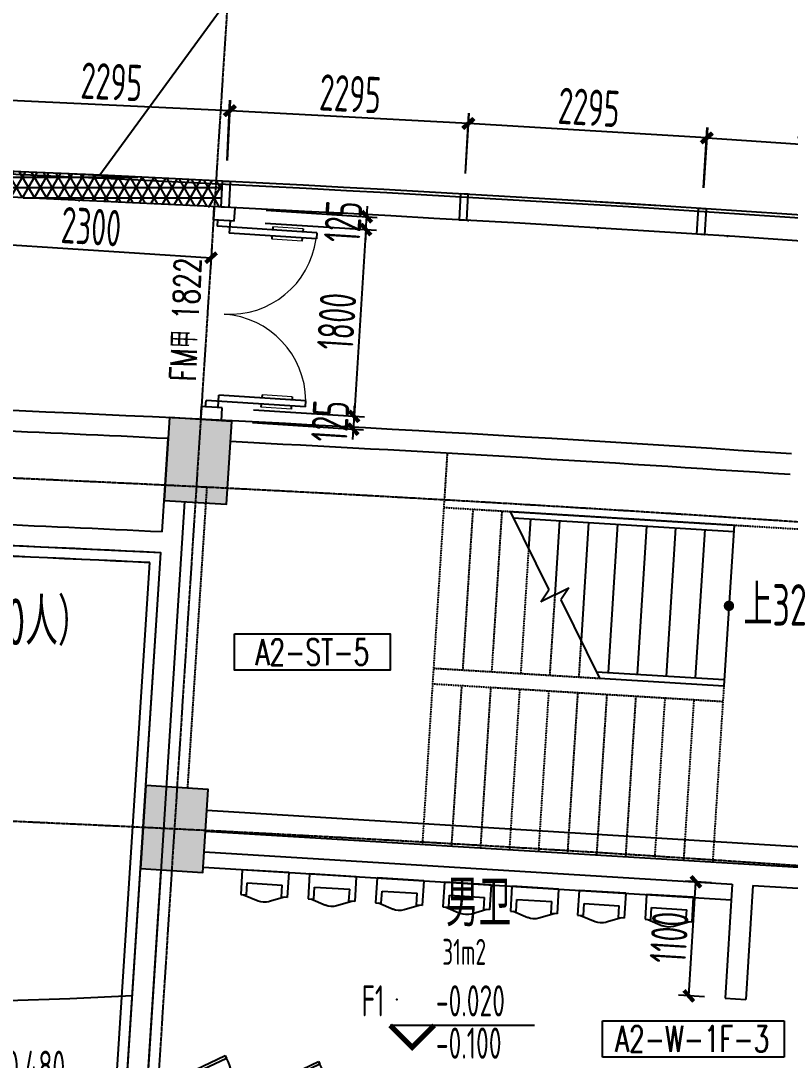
# Model space of a CAD drawing. Header units: millimetres. Extents: x 11639278 to 23698211, y -13072636 to -5537337.
# Drawn here: x 11792680 to 11800087, y -6383384 to -6373381 of the extents above; entities that cross this region are included whole.
import ezdxf
from ezdxf.enums import TextEntityAlignment as Align

# ---------------------------------------------------------------- set-up
doc = ezdxf.new("R2010")
doc.units = ezdxf.units.MM
doc.header["$LTSCALE"] = 10
for name, pattern in [('A2-RG-AXIS$0$CENTER', [2, 1.25, -0.25, 0.25, -0.25]), ('A2-RG-AXIS$0$DOTE', [2.42, 2, -0.2, 0.02, -0.2]), ('A2-RI-F1$0$DOT2', [0.125, 0, -0.125]), ('A2-RV-F1$0$DASHED2', [0.375, 0.25, -0.125])]:
    doc.linetypes.add(name, pattern=pattern)
for name, color, linetype in [('A2-RB-F1$0$A-DIMS-100', 1, 'Continuous'), ('A2-RD-F1（少）$0$A-1-1-X-toilel$0$A-FIXT', 55, 'Continuous'), ('A2-RD-F1（少）$0$A-STRS', 50, 'Continuous'), ('A2-RD-F1（少）$0$an-door', 2, 'Continuous'), ('A2-RG-AXIS$0$A-GRID', 1, 'A2-RG-AXIS$0$CENTER'), ('A2-RI-F1$0$$0$A-SYMB-AREA', 4, 'Continuous'), ('A2-RI-F1$0$$0$A-SYMB-NAME', 4, 'Continuous'), ('A2-RI-F1$0$$1$A-SYMB-NUMB-T', 4, 'Continuous'), ('A2-RI-F1$0$$2$A-SYMB', 4, 'Continuous'), ('A2-RI-F1$0$$3$A-SYMB', 4, 'Continuous'), ('A2-RI-F1$0$A-DOOR', 32, 'Continuous'), ('A2-RI-F1$0$A-FLOR-OTLN', 4, 'A2-RI-F1$0$DOT2'), ('A2-RI-F1$0$A-GLAZ', 140, 'Continuous'), ('A2-RI-F1$0$A-SYMB', 4, 'Continuous'), ('A2-RI-F1$0$A-SYMB-AREA', 4, 'Continuous'), ('A2-RI-F1$0$A-SYMB-DOOR', 4, 'Continuous'), ('A2-RI-F1$0$A-SYMB-NAME', 4, 'Continuous'), ('A2-RI-F1$0$A-WALL', 7, 'Continuous'), ('A2-RI-F1$0$an-door', 2, 'Continuous'), ('A2-RI-F1$0$an-wndw-mull-v', 3, 'Continuous'), ('A2-RI-F1$0$WINDOW_TEXT', 7, 'Continuous'), ('A2-RS-F1$0$A-HATH-GRAY', 8, 'Continuous'), ('A2-RS-F1$0$A-WALL-CONC', 6, 'Continuous'), ('A2-RV-F1$0$A-HATH', 9, 'Continuous'), ('A2-RV-F1$0$A-SYMB-AREA', 4, 'Continuous'), ('A2-RV-F1$0$A-SYMB-NAME', 4, 'Continuous'), ('A2-RV-F1$0$AUDIT_D_120618114340-341', 1, 'Continuous'), ('A2-RV-F1$0$AUDIT_D_120618114340-408', 50, 'Continuous'), ('A2-RV-F1$0$WRV-1-01-N1$0$AUDIT_D_120618114340-341', 1, 'Continuous')]:
    doc.layers.add(name, color=color, linetype=linetype)
doc.layers.add('A2-RD-F1（少）$0$A-X-AREA', color=6, linetype='Continuous', plot=False)
doc.layers.add('A2-RI-F1$0$A-X-AREA', color=6, linetype='Continuous', plot=False)
doc.styles.add('A2-RB-F1$0$XD2008', font='hzs.shx', dxfattribs={"width": 0.7, "bigfont": 'hztxt.shx'})
doc.styles.add('A2-RI-F1$0$$0$ECADI', font='hzs.shx', dxfattribs={"width": 0.7, "bigfont": 'hztxt.shx'})
doc.styles.add('A2-RI-F1$0$$0$XD2008', font='hzs.shx', dxfattribs={"width": 0.7, "bigfont": 'hztxt.shx'})
doc.styles.add('A2-RI-F1$0$$1$ECADI-TXT', font='simplex.shx', dxfattribs={"bigfont": 'hztxt.shx'})
doc.styles.add('A2-RI-F1$0$ECADI', font='hzs.shx', dxfattribs={"width": 0.7, "bigfont": 'hztxt.shx'})
doc.styles.add('A2-RI-F1$0$ECADI-TXT', font='simplex.shx', dxfattribs={"bigfont": 'hztxt.shx'})
doc.styles.add('A2-RI-F1$0$SIMPLEX', font='simplex.shx', dxfattribs={"width": 0.7})
doc.styles.add('A2-RI-F1$0$XD2008', font='hzs.shx', dxfattribs={"width": 0.7, "bigfont": 'hztxt.shx'})
doc.styles.add('A2-RV-F1$0$ECADI', font='hzs.shx', dxfattribs={"width": 0.7, "bigfont": 'hztxt.shx'})
doc.dimstyles.new('A2-RB-F1$0$XD100$0', dxfattribs={"dimscale": 100, "dimtxt": 3.5, "dimasz": 1, "dimexe": 1, "dimexo": 2, "dimgap": 0.5, "dimtad": 1, "dimdec": 0, "dimdsep": 46, "dimtxsty": 'A2-RB-F1$0$XD2008', "dimblk1": 'A2-RB-F1$0$_ArchTick', "dimblk2": 'A2-RB-F1$0$_ArchTick', "dimsah": 1, "dimcen": 2.5, "dimclrt": 4, "dimaunit": 1, "dimadec": 0, "dimazin": 0, "dimtfac": 1, "dimtdec": 0, "dimtix": 1, "dimtmove": 1, "dimatfit": 3, "dimfxl": 0, "dimtolj": 1, "dimtzin": 0, "dimarcsym": 0})

# ---------------------------------------------------------------- blocks, each defined once
blk = doc.blocks.new('A2-RG-AXIS')
at = {"layer": 'A2-RG-AXIS$0$A-GRID', "linetype": 'A2-RG-AXIS$0$DOTE'}
blk.add_line((11795338.9, -6362795.8), (11793349.7, -6393734.2), dxfattribs=at)
for radius in [323300, 316700, 313400]:
    blk.add_arc((11778730.7, -6694178.7), radius, 75.589285, 95.407644, dxfattribs=at)
blk = doc.blocks.new('A2-RV-F1$0$5erhfh')
at = {"layer": 'A2-RV-F1$0$A-SYMB-AREA', "style": 'A2-RV-F1$0$ECADI', "width": 0.7}
blk.add_attdef('340M2', text='', height=2.5, dxfattribs=at).set_placement((0, 1.25), align=Align.MIDDLE_LEFT)
at = {"layer": 'A2-RV-F1$0$A-SYMB-NAME', "style": 'A2-RV-F1$0$ECADI', "width": 0.7}
blk.add_attdef('CHINESENAME', (-12.29, 3.09), '', height=4.5, dxfattribs=at)
blk = doc.blocks.new('A2-RV-F1')
at = {"layer": 'A2-RV-F1$0$A-HATH', "linetype": 'A2-RV-F1$0$DASHED2'}
for p, q in [((11796785, -6377543), (11796545, -6381306)), ((11794470, -6377872), (11794284, -6380766)), ((11796752, -6378064), (11801651, -6378362)), ((11797032, -6378081), (11796933, -6379628)), ((11797311, -6378098), (11797212, -6379645)), ((11797568, -6378463), (11797492, -6379662)), ((11797821, -6378905), (11797771, -6379679)), ((11798073, -6379347), (11798051, -6379696)), ((11796653, -6379611), (11798252, -6379708)), ((11796644, -6379761), (11799439, -6379931)), ((11796923, -6379778), (11796825, -6381323)), ((11797203, -6379795), (11797104, -6381340)), ((11797482, -6379812), (11797383, -6381359)), ((11797762, -6379829), (11797663, -6381376)), ((11798041, -6379846), (11797942, -6381393)), ((11798321, -6379863), (11798222, -6381410)), ((11799448, -6379781), (11799340, -6381478)), ((11798600, -6379880), (11798501, -6381427)), ((11798880, -6379897), (11798781, -6381444)), ((11799159, -6379914), (11799060, -6381461))]:
    blk.add_line(p, q, dxfattribs=at)
at = {"layer": 'A2-RV-F1$0$AUDIT_D_120618114340-341', "extrusion": (0, 0, -1), "const_width": 50}
blk.add_lwpolyline([(-11799472, -6379009, 1), (-11799522, -6379013, 1)], format="xyb", close=True, dxfattribs=at)
at = {"layer": 'A2-RV-F1$0$AUDIT_D_120618114340-408'}
for p, q in [((11797390, -6378103), (11799547, -6378234)), ((11797421, -6378165), (11799543, -6378294)), ((11797587, -6378175), (11797568, -6378463)), ((11797866, -6378192), (11797821, -6378905)), ((11798146, -6378209), (11798073, -6379347)), ((11798425, -6378226), (11798334, -6379653)), ((11798705, -6378243), (11798614, -6379670)), ((11798984, -6378260), (11798893, -6379687)), ((11799264, -6378277), (11799173, -6379704)), ((11799547, -6378234), (11799448, -6379781)), ((11798221, -6379646), (11799452, -6379721)), ((11798252, -6379708), (11799448, -6379781))]:
    blk.add_line(p, q, dxfattribs=at)
at = {"layer": 'A2-RV-F1$0$WRV-1-01-N1$0$AUDIT_D_120618114340-341', "extrusion": (0, 0, -1)}
for p, q in [((11797390, -6378103), (11797763, -6378856)), ((11797686, -6378971), (11797763, -6378856)), ((11797821, -6378905), (11797955, -6378838)), ((11797955, -6378838), (11797878, -6378954)), ((11797821, -6378905), (11797686, -6378971)), ((11797878, -6378954), (11798252, -6379708))]:
    blk.add_line(p, q, dxfattribs=at)
at = {"layer": 'A2-RV-F1$0$WRV-1-01-N1$0$AUDIT_D_120618114340-341'}
blk.add_lwpolyline([(11799497, -6379011, 0, 0, 0), (11798113, -6378923, 40, 0, 0), (11797963, -6378913, 0, 0, 0)], format="xyseb", dxfattribs=at)
ref = blk.add_blockref('A2-RV-F1$0$5erhfh', (11800865, -6379511), dxfattribs=dict(xscale=100, yscale=100, zscale=100))
ref.add_attrib('CHINESENAME', '上32', (11799636, -6379202), dxfattribs={"layer": 'A2-RV-F1$0$A-SYMB-NAME', "height": 400, "style": 'A2-RV-F1$0$ECADI', "width": 0.7})
blk = doc.blocks.new('A2-RB-F1$0$_ArchTick')
at = {"color": 0, "linetype": 'ByBlock', "const_width": 0.4}
blk.add_lwpolyline([(-0.5, -0.5), (0.5, 0.5)], dxfattribs=at)
blk = doc.blocks.new('*D1418')
at = {"layer": 'A2-RB-F1$0$A-DIMS-100', "color": 0, "lineweight": -2, "transparency": 16777216}
for p, q in [((11792181, -6375405), (11792168, -6375611)), ((11792175, -6375511), (11794512, -6375661)), ((11794519, -6375555), (11794505, -6375761))]:
    blk.add_line(p, q, dxfattribs=at)
at = {"layer": 'Defpoints', "color": 0, "transparency": 16777216}
for p in [(11792194, -6375205), (11794531, -6375355), (11794512, -6375661)]:
    blk.add_point(p, dxfattribs=at)
at = {"layer": 'A2-RB-F1$0$A-DIMS-100', "color": 0, "lineweight": -2, "transparency": 16777216, "xscale": 100, "yscale": 100, "zscale": 100}
for p, rotation in [((11792175, -6375511), 176.3211735638949), ((11794512, -6375661), 356.3211735638949)]:
    blk.add_blockref('A2-RB-F1$0$_ArchTick', p, dxfattribs=dict(at, rotation=rotation))
at = {"layer": 'A2-RB-F1$0$A-DIMS-100', "color": 4, "transparency": 16777216, "insert": (11793358, -6375362), "char_height": 350, "attachment_point": 5, "rotation": 356.3212, "style": 'A2-RB-F1$0$XD2008'}
blk.add_mtext('\\A1;2300', dxfattribs=at)
blk = doc.blocks.new('*D1233')
at = {"layer": 'A2-RB-F1$0$A-DIMS-100', "color": 0, "lineweight": -2, "transparency": 16777216}
for p, q in [((11795034, -6375328), (11796103, -6375397)), ((11796003, -6375390), (11795888, -6377187)), ((11794919, -6377124), (11795988, -6377193))]:
    blk.add_line(p, q, dxfattribs=at)
at = {"layer": 'Defpoints', "color": 0, "transparency": 16777216}
for p in [(11794835, -6375315), (11794719, -6377112), (11795888, -6377187)]:
    blk.add_point(p, dxfattribs=at)
at = {"layer": 'A2-RB-F1$0$A-DIMS-100', "color": 0, "lineweight": -2, "transparency": 16777216, "xscale": 100, "yscale": 100, "zscale": 100}
for p, rotation in [((11796003, -6375390), 86.32117356388994), ((11795888, -6377187), 266.3211735638899)]:
    blk.add_blockref('A2-RB-F1$0$_ArchTick', p, dxfattribs=dict(at, rotation=rotation))
at = {"layer": 'A2-RB-F1$0$A-DIMS-100', "color": 4, "transparency": 16777216, "insert": (11795721, -6376274), "char_height": 350, "attachment_point": 5, "rotation": 86.3212, "style": 'A2-RB-F1$0$XD2008'}
blk.add_mtext('\\A1;1800', dxfattribs=at)
blk = doc.blocks.new('*D1234')
at = {"layer": 'A2-RB-F1$0$A-DIMS-100', "color": 0, "lineweight": -2, "transparency": 16777216}
for p, q in [((11794919, -6377124), (11795988, -6377193)), ((11795888, -6377187), (11795894, -6377087)), ((11794911, -6377248), (11795980, -6377317)), ((11795888, -6377187), (11795880, -6377311)), ((11795880, -6377311), (11795874, -6377411))]:
    blk.add_line(p, q, dxfattribs=at)
at = {"layer": 'Defpoints', "color": 0, "transparency": 16777216}
for p in [(11794719, -6377112), (11794711, -6377236), (11795880, -6377311)]:
    blk.add_point(p, dxfattribs=at)
at = {"layer": 'A2-RB-F1$0$A-DIMS-100', "color": 0, "lineweight": -2, "transparency": 16777216, "xscale": 100, "yscale": 100, "zscale": 100}
for p, rotation in [((11795888, -6377187), 266.3211735639491), ((11795880, -6377311), 86.32117356394909)]:
    blk.add_blockref('A2-RB-F1$0$_ArchTick', p, dxfattribs=dict(at, rotation=rotation))
at = {"layer": 'A2-RB-F1$0$A-DIMS-100', "color": 4, "transparency": 16777216, "insert": (11795659, -6377234), "char_height": 350, "attachment_point": 5, "rotation": 86.3212, "style": 'A2-RB-F1$0$XD2008'}
blk.add_mtext('\\A1;125', dxfattribs=at)
blk = doc.blocks.new('*D1235')
at = {"layer": 'A2-RB-F1$0$A-DIMS-100', "color": 0, "lineweight": -2, "transparency": 16777216}
for p, q in [((11796011, -6375266), (11796018, -6375166)), ((11795042, -6375204), (11796111, -6375273)), ((11796003, -6375390), (11796011, -6375266)), ((11795034, -6375328), (11796103, -6375397)), ((11796003, -6375390), (11795997, -6375490))]:
    blk.add_line(p, q, dxfattribs=at)
at = {"layer": 'Defpoints', "color": 0, "transparency": 16777216}
for p in [(11794843, -6375191), (11796011, -6375266), (11794835, -6375315)]:
    blk.add_point(p, dxfattribs=at)
at = {"layer": 'A2-RB-F1$0$A-DIMS-100', "color": 0, "lineweight": -2, "transparency": 16777216, "xscale": 100, "yscale": 100, "zscale": 100}
for p, rotation in [((11796011, -6375266), 266.3211735639215), ((11796003, -6375390), 86.32117356392159)]:
    blk.add_blockref('A2-RB-F1$0$_ArchTick', p, dxfattribs=dict(at, rotation=rotation))
at = {"layer": 'A2-RB-F1$0$A-DIMS-100', "color": 4, "transparency": 16777216, "insert": (11795783, -6375314), "char_height": 350, "attachment_point": 5, "rotation": 86.3212, "style": 'A2-RB-F1$0$XD2008'}
blk.add_mtext('\\A1;125', dxfattribs=at)
blk = doc.blocks.new('*D1008')
at = {"layer": 'A2-RB-F1$0$A-DIMS-100', "color": 0, "lineweight": -2, "transparency": 16777216}
for p, q in [((11799254, -6374988), (11799293, -6374408)), ((11799286, -6374508), (11801576, -6374663)), ((11801544, -6375143), (11801583, -6374563))]:
    blk.add_line(p, q, dxfattribs=at)
at = {"layer": 'Defpoints', "color": 0, "transparency": 16777216}
for p in [(11801576, -6374663), (11799241, -6375187), (11801530, -6375342)]:
    blk.add_point(p, dxfattribs=at)
at = {"layer": 'A2-RB-F1$0$A-DIMS-100', "color": 0, "lineweight": -2, "transparency": 16777216, "xscale": 100, "yscale": 100, "zscale": 100}
for p, rotation in [((11799286, -6374508), 176.1340575121434), ((11801576, -6374663), 356.1340575121434)]:
    blk.add_blockref('A2-RB-F1$0$_ArchTick', p, dxfattribs=dict(at, rotation=rotation))
at = {"layer": 'A2-RB-F1$0$A-DIMS-100', "color": 4, "transparency": 16777216, "insert": (11800447, -6374361), "char_height": 350, "attachment_point": 5, "rotation": 356.1341, "style": 'A2-RB-F1$0$XD2008'}
blk.add_mtext('\\A1;2295', dxfattribs=at)
blk = doc.blocks.new('*D959')
at = {"layer": 'A2-RB-F1$0$A-DIMS-100', "color": 0, "lineweight": -2, "transparency": 16777216}
for p, q in [((11796962, -6374849), (11796997, -6374269)), ((11799282, -6374508), (11796991, -6374369)), ((11799253, -6374988), (11799288, -6374408))]:
    blk.add_line(p, q, dxfattribs=at)
at = {"layer": 'Defpoints', "color": 0, "transparency": 16777216}
for p in [(11796991, -6374369), (11796950, -6375048), (11799241, -6375187)]:
    blk.add_point(p, dxfattribs=at)
at = {"layer": 'A2-RB-F1$0$A-DIMS-100', "color": 0, "lineweight": -2, "transparency": 16777216, "xscale": 100, "yscale": 100, "zscale": 100}
for p, rotation in [((11796991, -6374369), 176.5268514791013), ((11799282, -6374508), 356.5268514791014)]:
    blk.add_blockref('A2-RB-F1$0$_ArchTick', p, dxfattribs=dict(at, rotation=rotation))
at = {"layer": 'A2-RB-F1$0$A-DIMS-100', "color": 4, "transparency": 16777216, "insert": (11798150, -6374214), "char_height": 350, "attachment_point": 5, "rotation": 356.5269, "style": 'A2-RB-F1$0$XD2008'}
blk.add_mtext('\\A1;2295', dxfattribs=at)
blk = doc.blocks.new('*D960')
at = {"layer": 'A2-RB-F1$0$A-DIMS-100', "color": 0, "lineweight": -2, "transparency": 16777216}
for p, q in [((11794669, -6374726), (11794700, -6374146)), ((11796986, -6374369), (11794695, -6374246)), ((11796961, -6374849), (11796992, -6374269))]:
    blk.add_line(p, q, dxfattribs=at)
at = {"layer": 'Defpoints', "color": 0, "transparency": 16777216}
for p in [(11794695, -6374246), (11794658, -6374926), (11796950, -6375048)]:
    blk.add_point(p, dxfattribs=at)
at = {"layer": 'A2-RB-F1$0$A-DIMS-100', "color": 0, "lineweight": -2, "transparency": 16777216, "xscale": 100, "yscale": 100, "zscale": 100}
for p, rotation in [((11794695, -6374246), 176.9382060525397), ((11796986, -6374369), 356.9382060525397)]:
    blk.add_blockref('A2-RB-F1$0$_ArchTick', p, dxfattribs=dict(at, rotation=rotation))
at = {"layer": 'A2-RB-F1$0$A-DIMS-100', "color": 4, "transparency": 16777216, "insert": (11795852, -6374083), "char_height": 350, "attachment_point": 5, "rotation": 356.9382, "style": 'A2-RB-F1$0$XD2008'}
blk.add_mtext('\\A1;2295', dxfattribs=at)
blk = doc.blocks.new('*D961')
at = {"layer": 'A2-RB-F1$0$A-DIMS-100', "color": 0, "lineweight": -2, "transparency": 16777216}
for p, q in [((11792375, -6374620), (11792402, -6374040)), ((11794690, -6374246), (11792397, -6374140)), ((11794667, -6374726), (11794694, -6374146))]:
    blk.add_line(p, q, dxfattribs=at)
at = {"layer": 'Defpoints', "color": 0, "transparency": 16777216}
for p in [(11792397, -6374140), (11792366, -6374820), (11794658, -6374926)]:
    blk.add_point(p, dxfattribs=at)
at = {"layer": 'A2-RB-F1$0$A-DIMS-100', "color": 0, "lineweight": -2, "transparency": 16777216, "xscale": 100, "yscale": 100, "zscale": 100}
for p, rotation in [((11792397, -6374140), 177.3495606264157), ((11794690, -6374246), 357.3495606264157)]:
    blk.add_blockref('A2-RB-F1$0$_ArchTick', p, dxfattribs=dict(at, rotation=rotation))
at = {"layer": 'A2-RB-F1$0$A-DIMS-100', "color": 4, "transparency": 16777216, "insert": (11793554, -6373968), "char_height": 350, "attachment_point": 5, "rotation": 357.3496, "style": 'A2-RB-F1$0$XD2008'}
blk.add_mtext('\\A1;2295', dxfattribs=at)
blk = doc.blocks.new('*D977')
at = {"layer": 'A2-RB-F1$0$A-DIMS-100', "color": 0, "lineweight": -2, "transparency": 16777216}
for p, q in [((11799328, -6381676), (11799079, -6381661)), ((11799111, -6382765), (11799179, -6381667)), ((11799261, -6382774), (11799012, -6382759))]:
    blk.add_line(p, q, dxfattribs=at)
at = {"layer": 'Defpoints', "color": 0, "transparency": 16777216}
for p in [(11799179, -6381667), (11799528, -6381689), (11799461, -6382787)]:
    blk.add_point(p, dxfattribs=at)
at = {"layer": 'A2-RB-F1$0$A-DIMS-100', "color": 0, "lineweight": -2, "transparency": 16777216, "xscale": 100, "yscale": 100, "zscale": 100}
for p, rotation in [((11799179, -6381667), 86.49760214709808), ((11799111, -6382765), 266.4976021470981)]:
    blk.add_blockref('A2-RB-F1$0$_ArchTick', p, dxfattribs=dict(at, rotation=rotation))
at = {"layer": 'A2-RB-F1$0$A-DIMS-100', "color": 4, "transparency": 16777216, "insert": (11798921, -6382202), "char_height": 350, "attachment_point": 5, "rotation": 86.4976, "style": 'A2-RB-F1$0$XD2008'}
blk.add_mtext('\\A1;1100', dxfattribs=at)
blk = doc.blocks.new('A2-RS-F1')
at = {"layer": 'A2-RS-F1$0$A-HATH-GRAY', "ltscale": 3}
h = blk.add_hatch(color=256, dxfattribs=at)
h.paths.add_polyline_path([(11790491, -6377046), (11789491, -6377011), (11789445, -6378310), (11790445, -6378346)], flags=16)
h.paths.add_polyline_path([(11794711, -6377236), (11794112, -6377197), (11794061, -6377996), (11794660, -6378034)], flags=0)
h.paths.add_polyline_path([(11794483, -6380779), (11793885, -6380740), (11793833, -6381539), (11794432, -6381577)], flags=0)
h.paths.add_polyline_path([(11793887, -6390061), (11793288, -6390022), (11793236, -6390821), (11793835, -6390859)], flags=0)
h.paths.add_polyline_path([(11793659, -6393604), (11793060, -6393565), (11793009, -6394364), (11793607, -6394402)], flags=0)
h.paths.add_polyline_path([(11789926, -6392936), (11788927, -6392901), (11788881, -6394200), (11789880, -6394236)], flags=16)
h.paths.add_polyline_path([(11781272, -6392739), (11780272, -6392732), (11780263, -6394032), (11781263, -6394039)], flags=16)
h.paths.add_polyline_path([(11772615, -6392791), (11771616, -6392812), (11771644, -6394112), (11772644, -6394090)], flags=16)
h.paths.add_polyline_path([(11771836, -6400549, 1), (11772736, -6400549, 1)])
h.paths.add_polyline_path([(11789602, -6400664, 1), (11788702, -6400664, 1)], flags=0)
h.paths.add_polyline_path([(11797126, -6401084, 1), (11798026, -6401084, 1)], flags=0)
h.paths.add_polyline_path([(11772267, -6376895), (11771267, -6376916), (11771295, -6378216), (11772295, -6378194)], flags=16)
h.paths.add_polyline_path([(11781380, -6376840), (11780380, -6376832), (11780371, -6378133), (11781371, -6378140)], flags=16)
h.paths.add_polyline_path([(11752826, -6385566), (11752029, -6385629), (11752188, -6387623), (11752985, -6387560)], flags=17)
h.paths.add_polyline_path([(11757363, -6385213), (11756565, -6385276), (11756724, -6387270), (11757521, -6387205)], flags=17)
h.paths.add_polyline_path([(11762965, -6393141), (11763031, -6394440), (11764030, -6394389), (11763964, -6393090)])
h.paths.add_polyline_path([(11793009, -6394364), (11793607, -6394402), (11793659, -6393604), (11793060, -6393565)], flags=17)
h.paths.add_polyline_path([(11793236, -6390821), (11793835, -6390859), (11793887, -6390061), (11793288, -6390022)], flags=17)
h.paths.add_polyline_path([(11793833, -6381539), (11794432, -6381577), (11794483, -6380779), (11793885, -6380740)], flags=17)
h.paths.add_polyline_path([(11794061, -6377996), (11794660, -6378034), (11794711, -6377236), (11794112, -6377197)], flags=17)
h.paths.add_polyline_path([(11762160, -6377261), (11762226, -6378560), (11763225, -6378509), (11763159, -6377211)], flags=17)
edge = h.paths.add_edge_path(flags=16)
edge.add_arc((11772286, -6400549), 450, 0, 360)
edge = h.paths.add_edge_path(flags=16)
edge.add_arc((11789152, -6400664), 450, 0, 360)
edge = h.paths.add_edge_path()
edge.add_arc((11763857, -6400856), 450, 0, 360)
edge = h.paths.add_edge_path(flags=17)
edge.add_arc((11797576, -6401084), 450, 0, 360)
edge = h.paths.add_edge_path()
edge.add_arc((11755441, -6401404), 450, 0, 360)
h.paths.add_polyline_path([(11756756, -6377587), (11756915, -6379580), (11756117, -6379644), (11755959, -6377650)], flags=17)
h.paths.add_polyline_path([(11757323, -6394797), (11758120, -6394731), (11758001, -6393238), (11757204, -6393301)])
h.paths.add_polyline_path([(11752786, -6395149), (11753584, -6395086), (11753449, -6393391), (11752652, -6393455)])
h.paths.add_polyline_path([(11751581, -6379997), (11752378, -6379934), (11752220, -6377940), (11751422, -6378003)])
edge = h.paths.add_edge_path()
edge.add_line((11771616, -6392813), (11771644, -6394112))
edge.add_line((11771644, -6394112), (11772644, -6394090))
edge.add_line((11772644, -6394090), (11772615, -6392791))
edge.add_line((11772615, -6392791), (11771616, -6392812))
edge.add_line((11780272, -6392732), (11780263, -6394032))
edge.add_line((11780263, -6394032), (11781263, -6394039))
edge.add_line((11781263, -6394039), (11781272, -6392739))
edge.add_line((11781272, -6392739), (11780272, -6392732))
edge.add_line((11788927, -6392901), (11788881, -6394200))
edge.add_line((11788881, -6394200), (11789880, -6394236))
edge.add_line((11789880, -6394236), (11789926, -6392936))
edge.add_line((11789926, -6392936), (11788927, -6392901))
edge.add_line((11789491, -6377011), (11789445, -6378310))
edge.add_line((11789445, -6378310), (11790445, -6378346))
edge.add_line((11790445, -6378346), (11790491, -6377046))
edge.add_line((11790491, -6377046), (11789491, -6377011))
edge.add_line((11780380, -6376833), (11780371, -6378133))
edge.add_line((11780371, -6378133), (11781371, -6378140))
edge.add_line((11781371, -6378140), (11781380, -6376840))
edge.add_line((11781380, -6376840), (11780380, -6376832))
edge.add_line((11771267, -6376917), (11771295, -6378216))
edge.add_line((11771295, -6378216), (11772295, -6378194))
edge.add_line((11772295, -6378194), (11772267, -6376895))
edge.add_line((11772267, -6376895), (11771267, -6376916))
edge.add_line((11756724, -6387270), (11757521, -6387205))
edge.add_line((11756565, -6385276), (11757363, -6385213))
edge.add_line((11756565, -6385276), (11756724, -6387270))
edge.add_line((11752188, -6387623), (11752985, -6387560))
edge.add_line((11752029, -6385629), (11752826, -6385566))
edge.add_line((11752029, -6385629), (11752188, -6387623))
edge.add_line((11752826, -6385566), (11752985, -6387560))
edge.add_line((11757362, -6385205), (11757521, -6387205))
edge = h.paths.add_edge_path()
edge.add_arc((11847549, -6408655), 450, 0, 360)
h.paths.add_polyline_path([(11818747, -6372607), (11817357, -6372439), (11817139, -6374226), (11818529, -6374394)])
h.paths.add_polyline_path([(11827964, -6373889), (11826580, -6373681), (11826310, -6375461), (11827695, -6375669)])
h.paths.add_polyline_path([(11837141, -6375435), (11835763, -6375187), (11835442, -6376958), (11836820, -6377206)])
h.paths.add_polyline_path([(11814457, -6396162), (11815847, -6396332), (11816041, -6394744), (11814651, -6394573)])
h.paths.add_polyline_path([(11851385, -6401917), (11850605, -6401738), (11850371, -6402710), (11851151, -6402890)])
h.paths.add_polyline_path([(11846960, -6400859), (11846180, -6400679), (11845946, -6401652), (11846725, -6401831)])
h.paths.add_polyline_path([(11841338, -6400630), (11839968, -6400341), (11840298, -6398776), (11841668, -6399064)])
h.paths.add_polyline_path([(11831506, -6398704), (11832883, -6398953), (11833168, -6397379), (11831791, -6397129)])
h.paths.add_polyline_path([(11823000, -6397310), (11824384, -6397520), (11824624, -6395938), (11823240, -6395728)])
h.paths.add_polyline_path([(11806985, -6395311), (11806189, -6395237), (11806300, -6394042), (11807096, -6394116)])
h.paths.add_polyline_path([(11800592, -6394829), (11801191, -6394867), (11801242, -6394069), (11800643, -6394030)])
h.paths.add_polyline_path([(11793009, -6394364), (11793607, -6394402), (11793659, -6393604), (11793060, -6393565)], flags=17)
h.paths.add_polyline_path([(11800820, -6391286), (11801419, -6391324), (11801470, -6390526), (11800871, -6390487)])
h.paths.add_polyline_path([(11793236, -6390821), (11793835, -6390859), (11793887, -6390061), (11793288, -6390022)], flags=17)
h.paths.add_polyline_path([(11853037, -6395064), (11853271, -6394091), (11852492, -6393912), (11852257, -6394884)])
h.paths.add_polyline_path([(11854912, -6387286), (11855146, -6386314), (11854366, -6386134), (11854132, -6387107)])
h.paths.add_polyline_path([(11846269, -6377243), (11844899, -6376956), (11844527, -6378717), (11845898, -6379005)])
h.paths.add_polyline_path([(11848612, -6394005), (11848846, -6393033), (11848067, -6392853), (11847832, -6393825)])
h.paths.add_polyline_path([(11850486, -6386227), (11850721, -6385255), (11849941, -6385076), (11849707, -6386048)])
h.paths.add_polyline_path([(11843712, -6384523), (11844299, -6384647), (11844423, -6384060), (11843836, -6383936)])
h.paths.add_polyline_path([(11842062, -6392351), (11842649, -6392475), (11842773, -6391888), (11842185, -6391764)])
h.paths.add_polyline_path([(11808357, -6373042), (11808955, -6373098), (11809029, -6372301), (11808432, -6372246)])
h.paths.add_polyline_path([(11793833, -6381539), (11794432, -6381577), (11794483, -6380779), (11793885, -6380740)], flags=17)
h.paths.add_polyline_path([(11801417, -6382005), (11802015, -6382043), (11802067, -6381245), (11801468, -6381206)])
h.paths.add_polyline_path([(11801644, -6378462), (11802243, -6378500), (11802294, -6377702), (11801696, -6377663)])
h.paths.add_polyline_path([(11794061, -6377996), (11794660, -6378034), (11794711, -6377236), (11794112, -6377197)], flags=17)
h.paths.add_polyline_path([(11808460, -6379480), (11807664, -6379406), (11807775, -6378211), (11808572, -6378285)])
edge = h.paths.add_edge_path(flags=16)
edge.add_arc((11772286, -6400549), 450, 0, 360)
edge = h.paths.add_edge_path(flags=17)
edge.add_arc((11789152, -6400664), 450, 0, 360)
edge = h.paths.add_edge_path(flags=17)
edge.add_arc((11797576, -6401084), 450, 0, 360)
edge = h.paths.add_edge_path()
edge.add_arc((11805984, -6401746), 450, 0, 360)
edge = h.paths.add_edge_path()
edge.add_arc((11814369, -6402649), 450, 0, 360)
edge = h.paths.add_edge_path()
edge.add_arc((11822726, -6403793), 450, 0, 360)
edge = h.paths.add_edge_path()
edge.add_arc((11831046, -6405176), 450, 0, 360)
edge = h.paths.add_edge_path()
edge.add_arc((11839323, -6406797), 450, 0, 360)
edge = h.paths.add_edge_path(flags=17)
edge.add_line((11771616, -6392813), (11771644, -6394112))
edge.add_line((11771644, -6394112), (11772644, -6394090))
edge.add_line((11772644, -6394090), (11772615, -6392791))
edge.add_line((11772615, -6392791), (11771616, -6392812))
edge.add_line((11780272, -6392732), (11780263, -6394032))
edge.add_line((11780263, -6394032), (11781263, -6394039))
edge.add_line((11781263, -6394039), (11781272, -6392739))
edge.add_line((11781272, -6392739), (11780272, -6392732))
edge.add_line((11788927, -6392901), (11788881, -6394200))
edge.add_line((11788881, -6394200), (11789880, -6394236))
edge.add_line((11789880, -6394236), (11789926, -6392936))
edge.add_line((11789926, -6392936), (11788927, -6392901))
edge.add_line((11789491, -6377011), (11789445, -6378310))
edge.add_line((11789445, -6378310), (11790445, -6378346))
edge.add_line((11790445, -6378346), (11790491, -6377046))
edge.add_line((11790491, -6377046), (11789491, -6377011))
edge.add_line((11780380, -6376833), (11780371, -6378133))
edge.add_line((11780371, -6378133), (11781371, -6378140))
edge.add_line((11781371, -6378140), (11781380, -6376840))
edge.add_line((11781380, -6376840), (11780380, -6376832))
edge.add_line((11771267, -6376917), (11771295, -6378216))
edge.add_line((11771295, -6378216), (11772295, -6378194))
edge.add_line((11772295, -6378194), (11772267, -6376895))
edge.add_line((11772267, -6376895), (11771267, -6376916))
edge = h.paths.add_edge_path()
edge.add_arc((11780720, -6400485), 450, 0, 360)
at = {"layer": 'A2-RS-F1$0$A-WALL-CONC', "ltscale": 3}
for points in [[(11794061, -6377996), (11794660, -6378034), (11794711, -6377236), (11794112, -6377197), (11794061, -6377996)], [(11793833, -6381539), (11794432, -6381577), (11794483, -6380779), (11793885, -6380740), (11793833, -6381539)]]:
    blk.add_lwpolyline(points, dxfattribs=at)
blk = doc.blocks.new('A2-RI-F1$0$5erhfh')
at = {"layer": 'A2-RI-F1$0$A-SYMB-AREA', "style": 'A2-RI-F1$0$ECADI', "width": 0.7}
blk.add_attdef('340M2', text='', height=2.5, dxfattribs=at).set_placement((0, 1.25), align=Align.MIDDLE_LEFT)
at = {"layer": 'A2-RI-F1$0$A-SYMB-NAME', "style": 'A2-RI-F1$0$ECADI', "width": 0.7}
blk.add_attdef('CHINESENAME', (-12.29, 3.09), '', height=4.5, dxfattribs=at)
blk = doc.blocks.new('A2-RI-F1$0$ECADI-TAG-HGHT（国标）')
at = {"color": 1}
blk.add_line((-2.12, 2.12), (11.77, 2.12), dxfattribs=at)
at = {"color": 1, "const_width": 0.5}
blk.add_lwpolyline([(-2.12, 2.12), (0, 0), (2.12, 2.12)], dxfattribs=at)
at = {"color": 1}
blk.add_point((-1.48, 4.6), dxfattribs=at)
at = {"style": 'A2-RI-F1$0$XD2008', "width": 0.7}
blk.add_attdef('FL', text='', height=3, dxfattribs=at).set_placement((-2.69, 2.97), align=Align.RIGHT)
for tag, p in [('F.F.L.', (2.28, 2.97)), ('T.O.S.', (2.28, -1.1))]:
    blk.add_attdef(tag, p, '', height=3, dxfattribs=at)
blk = doc.blocks.new('A2-RI-F1$0$$1$5erhfh')
at = {"layer": 'A2-RI-F1$0$$0$A-SYMB-AREA', "style": 'A2-RI-F1$0$$0$ECADI', "width": 0.7}
blk.add_attdef('340M2', text='', height=2.5, dxfattribs=at).set_placement((0, 1.25), align=Align.MIDDLE_LEFT)
at = {"layer": 'A2-RI-F1$0$$0$A-SYMB-NAME', "style": 'A2-RI-F1$0$$0$ECADI', "width": 0.7}
blk.add_attdef('CHINESENAME', (-12.29, 3.09), '', height=4.5, dxfattribs=at)
blk = doc.blocks.new('A2-RI-F1$0$$DorLib2D$00000011')
for p, q in [((-0.4667, 0.4709), (-0.4667, -0.0625)), ((-0.4667, 0.4709), (-0.4333, 0.4709)), ((-0.4333, 0.4709), (-0.4333, 0.0042)), ((0.4333, 0.4709), (0.4333, 0.0042)), ((0.4667, 0.4709), (0.4333, 0.4709)), ((0.4667, 0.4709), (0.4667, -0.0625)), ((-0.4833, 0.3962), (-0.4667, 0.3962)), ((-0.4167, 0.3962), (-0.4333, 0.3962)), ((0.4167, 0.3962), (0.4333, 0.3962)), ((0.4833, 0.3962), (0.4667, 0.3962)), ((-0.4833, 0.2346), (-0.4667, 0.2346)), ((-0.4167, 0.2346), (-0.4333, 0.2346)), ((0.4167, 0.2346), (0.4333, 0.2346)), ((0.4833, 0.2346), (0.4667, 0.2346)), ((-0.5, 0.0042), (-0.4333, 0.0042)), ((-0.5, 0.0042), (-0.5, -0.0625)), ((0.5, 0.0042), (0.4333, 0.0042)), ((0.5, 0.0042), (0.5, -0.0625)), ((-0.5, -0.0625), (-0.4667, -0.0625)), ((0.5, -0.0625), (0.4667, -0.0625))]:
    blk.add_line(p, q)
at = {"lineweight": 13}
for p, q in [((-0.4833, 0.3962), (-0.4833, 0.2346)), ((-0.4167, 0.3962), (-0.4167, 0.2346)), ((0.4167, 0.3962), (0.4167, 0.2346)), ((0.4833, 0.3962), (0.4833, 0.2346))]:
    blk.add_line(p, q, dxfattribs=at)
for centre, start, end in [((-0.4667, 0.0042), 0, 85.904), ((0.4667, 0.0042), 94.096, 180)]:
    blk.add_arc(centre, 0.4667, start, end, dxfattribs=at)
blk = doc.blocks.new('A2-RI-F1$0$door-doublewing')
at = {"layer": 'A2-RI-F1$0$A-DOOR', "color": 4, "xscale": -0.9999999999999998, "rotation": 180}
blk.add_blockref('A2-RI-F1$0$$DorLib2D$00000011', (0, -0.0291), dxfattribs=at)
at = {"layer": 'A2-RI-F1$0$WINDOW_TEXT', "style": 'A2-RI-F1$0$SIMPLEX', "flags": 9}
blk.add_attdef('A', text='', height=1, dxfattribs=at).set_placement((0, 1.5), align=Align.MIDDLE)
blk = doc.blocks.new('A2-RI-F1$0$$1$ECADI-TAG-CODE')
at = {"layer": 'A2-RI-F1$0$$1$A-SYMB-NUMB-T', "color": 1}
blk.add_lwpolyline([(0, 3.5), (15, 3.5), (15, 0), (0, 0)], close=True, dxfattribs=at)
at = {"layer": 'A2-RI-F1$0$$1$A-SYMB-NUMB-T', "style": 'A2-RI-F1$0$$1$ECADI-TXT', "width": 0.7}
blk.add_attdef('CODE', text='', height=2.5, dxfattribs=at).set_placement((7.5, 1.75), align=Align.MIDDLE_CENTER)
blk = doc.blocks.new('A2-RI-F1$0$645YRTH')
at = {"layer": 'A2-RI-F1$0$$1$A-SYMB-NUMB-T', "color": 1}
for p, q in [((0, -350), (0, 0)), ((0, 0), (1750, 0)), ((1750, 0), (1750, -350)), ((1750, -350), (0, -350))]:
    blk.add_line(p, q, dxfattribs=at)
at = {"layer": 'A2-RI-F1$0$$1$A-SYMB-NUMB-T', "style": 'A2-RI-F1$0$$1$ECADI-TXT', "width": 0.7}
blk.add_attdef('CODE', text='', height=250, dxfattribs=at).set_placement((750, -175), align=Align.MIDDLE_CENTER)
blk = doc.blocks.new('A2-RI-F1$0$$2$ECADI-TAG-HGHT（国标）')
at = {"color": 1}
blk.add_line((-2.12, 2.12), (11.77, 2.12), dxfattribs=at)
at = {"color": 1, "const_width": 0.5}
blk.add_lwpolyline([(-2.12, 2.12), (0, 0), (2.12, 2.12)], dxfattribs=at)
at = {"color": 1}
blk.add_point((-1.48, 4.6), dxfattribs=at)
at = {"style": 'A2-RI-F1$0$$0$XD2008', "width": 0.7}
blk.add_attdef('FL', text='', height=3, dxfattribs=at).set_placement((-2.69, 2.97), align=Align.RIGHT)
for tag, p in [('F.F.L.', (2.28, 2.97)), ('T.O.S.', (2.28, -1.1))]:
    blk.add_attdef(tag, p, '', height=3, dxfattribs=at)
blk = doc.blocks.new('A2-RI-F1$0$ECADI-TAG-DOOR')
blk = doc.blocks.new('A2-RI-F1$0$A$C047A065C')
at = {"layer": 'A2-RI-F1$0$an-wndw-mull-v'}
for points in [[(39168, 26230), (39180, 26480), (39255, 26476), (39243, 26226), (39168, 26230)], [(41532, 26104), (41547, 26353), (41472, 26357), (41458, 26108), (41532, 26104)], [(43747, 25969), (43763, 26219), (43837, 26214), (43821, 25964), (43747, 25969)]]:
    blk.add_lwpolyline(points, close=True, dxfattribs=at)
blk = doc.blocks.new('A2-RI-F1')
at = {"layer": 'A2-RI-F1$0$A-GLAZ'}
h = blk.add_hatch(dxfattribs=at)
h.set_pattern_fill('NET3', color=256, scale=800)
h.set_pattern_definition([(0, (-27511.84, 29915.54), (0, 100), []), (60, (-27511.84, 29915.54), (-86.6025404, 50), []), (120, (-27511.84, 29915.54), (-86.6025404, -50), [])])
edge = h.paths.add_edge_path()
edge.add_line((11794608.4, -6375173.6), (11794620.8, -6374923.9))
edge.add_arc((11778760.4, -6693538), 319008.6, 87.150204, 87.548915)
edge.add_line((11792403.2, -6374821.3), (11792392.5, -6375071))
edge.add_arc((11778745, -6693858), 319079, 87.150302, 87.548617, ccw=False)
at = {"layer": 'A2-RI-F1$0$A-FLOR-OTLN', "ltscale": 1000}
blk.add_lwpolyline([(11814764.2, -6394127.4), (11817357.4, -6372440.5, -0.0249426), (11849205.6, -6377886.4), (11848159.2, -6382228.1), (11851284.2, -6382919.5), (11850720.9, -6385256.6), (11855146, -6386315.4), (11851150.8, -6402891.1), (11849876.5, -6402592.9), (11848102.5, -6409766.8, 0.0804175), (11754733.7, -6402413.9), (11754132.4, -6395046.4), (11752786.4, -6395150.9), (11751422.5, -6378004.8), (11756208, -6377631.7), (11756045.3, -6375586.8, -0.0389379), (11805715.9, -6375922.1), (11805966.1, -6372030.7, -0.0060163), (11817268.4, -6373184.4, -0.0060163)], format="xyb", dxfattribs=at)
at = {"layer": 'A2-RI-F1$0$A-GLAZ'}
for radius, start, end in [(319650, 85.199218, 94.118073), (319620, 85.193734, 94.112654), (319400, 84.550659, 94.072888)]:
    blk.add_arc((11778730.7, -6694178.7), radius, start, end, dxfattribs=at)
at = {"layer": 'A2-RI-F1$0$A-SYMB'}
blk.add_lwpolyline([(11801356.1, -6372493.1), (11795172.5, -6372493.1), (11793440.5, -6374867.4)], dxfattribs=at)
at = {"layer": 'A2-RI-F1$0$A-WALL'}
for p, q in [((11794535.2, -6375296), (11794543, -6375174.9)), ((11794734.8, -6375308.8), (11794742.8, -6375184.7)), ((11794734.8, -6375308.8), (11794535.2, -6375296)), ((11794411.7, -6377216.4), (11794419.7, -6377092.3)), ((11794619.3, -6377105.1), (11794419.7, -6377092.3)), ((11794611.3, -6377229.2), (11794619.3, -6377105.1)), ((11794041.4, -6378300.2), (11794099.2, -6377401.3)), ((11793827.4, -6384745.7), (11794260.6, -6378008.4)), ((11793165.5, -6391923.2), (11794028.6, -6378499.8)), ((11794457.8, -6381177.9), (11801442.4, -6381605.4)), ((11794445.6, -6381377.5), (11799528.1, -6381688.6)), ((11799528.1, -6381688.6), (11799460.9, -6382786.6)), ((11799727.7, -6381700.8), (11799660.5, -6382798.8)), ((11799727.7, -6381700.8), (11801430.2, -6381805)), ((11799460.9, -6382786.6), (11799660.5, -6382798.8))]:
    blk.add_line(p, q, dxfattribs=at)
for centre, radius, start, end in [((11778730.7, -6694178.7), 317350, 86.139017, 89.106479), ((11778730.7, -6694178.7), 317150, 87.222464, 87.876264), ((11778730.7, -6694178.7), 317150, 86.138902, 87.114058), ((11778729.6, -6694128.7), 315999.5, 87.224966, 89.149389), ((11778729.6, -6694128.7), 316199.5, 87.224394, 87.875471)]:
    blk.add_arc(centre, radius, start, end, dxfattribs=at)
at = {"layer": 'A2-RI-F1$0$A-X-AREA'}
for points in [[(11850108.4, -6402699.1), (11851187.8, -6402951), (11855206.3, -6386278.4), (11850781.2, -6385219.6), (11851344.3, -6382881.6), (11848219.6, -6382189), (11849265.8, -6377848.6, 0.0249961), (11817313.7, -6372383.5), (11817247, -6372928.9, 0.0063305), (11805733, -6371757.5), (11805482.7, -6375649.8, 0.0389275), (11755776, -6375354), (11755954.7, -6377600.2), (11751368.6, -6377957.4), (11752740.6, -6395204.6), (11753887.3, -6395115.2), (11754504.9, -6402683.7, -0.0809284), (11848284.8, -6410068.7), (11850119.8, -6402650.4)], [(11817296.7, -6372934.6, 0.0063579), (11805733, -6371757.5), (11805482.7, -6375649.8, 0.0389275), (11755776, -6375354), (11755958.6, -6377650.1), (11751422.4, -6378003.4), (11752786.4, -6395150.9), (11753883.2, -6395065.3), (11754504.9, -6402683.7, -0.0809284), (11848284.8, -6410068.7), (11850119.8, -6402650.4), (11851150.8, -6402891.1), (11855146, -6386315.4), (11850720.9, -6385256.6), (11851283.7, -6382919.4), (11848159.1, -6382226.8), (11849205.2, -6377886.3, 0.0249184), (11817357.2, -6372439.1), (11817296.6, -6372935)]]:
    blk.add_lwpolyline(points, format="xyb", dxfattribs=at)
blk.add_lwpolyline([(11794032.8, -6381551.5), (11794431.9, -6381577.6), (11794471.1, -6380978.3), (11801455.1, -6381405.8), (11801418.4, -6382004.7), (11801815.7, -6382030.3), (11801546.3, -6386221.7), (11799452.6, -6386092.9), (11799606.6, -6383697.9), (11799406.9, -6383685.6), (11799321.1, -6385083), (11793827.4, -6384745.7)], close=True, dxfattribs=at)
at = {"layer": 'A2-RI-F1$0$an-door'}
blk.add_line((11793072, -6391818.6), (11793922.3, -6378594.8), dxfattribs=at)
blk.add_arc((11778729.6, -6694128.7), 315899.5, 87.243392, 89.149954, dxfattribs=at)
for name, p in [('A2-RS-F1', (0, 0)), ('A2-RI-F1$0$A$C047A065C', (11755440.6, -6401403.6))]:
    blk.add_blockref(name, p)
ref = blk.add_blockref('A2-RI-F1$0$$1$5erhfh', (11791548, -6379698.1), dxfattribs=dict(xscale=100, yscale=100, zscale=100))
ref.add_attrib('340M2', '170m2', (11790433.5, -6379759.5), dxfattribs={"layer": 'A2-RI-F1$0$$0$A-SYMB-AREA', "height": 250, "style": 'A2-RI-F1$0$$0$ECADI', "width": 0.7})
ref.add_attrib('CHINESENAME', '大阶梯教室（150人）', (11790318.9, -6379389.3), dxfattribs={"layer": 'A2-RI-F1$0$$0$A-SYMB-NAME', "height": 450, "style": 'A2-RI-F1$0$$0$ECADI', "width": 0.7})
ref = blk.add_blockref('A2-RI-F1$0$5erhfh', (11798001.7, -6382404.7), dxfattribs=dict(xscale=100, yscale=100, zscale=100))
ref.add_attrib('340M2', '31m2', (11796737.7, -6382466.1), dxfattribs={"layer": 'A2-RI-F1$0$A-SYMB-AREA', "height": 250, "style": 'A2-RI-F1$0$ECADI', "width": 0.7})
ref.add_attrib('CHINESENAME', '男卫', (11796772.5, -6382096), dxfattribs={"layer": 'A2-RI-F1$0$A-SYMB-NAME', "height": 450, "style": 'A2-RI-F1$0$ECADI', "width": 0.7})
at = {"layer": 'A2-RI-F1$0$$2$A-SYMB', "xscale": 99.99999999989086, "yscale": 99.99999999989086, "zscale": 99.99999999989086}
blk.add_blockref('A2-RI-F1$0$$2$ECADI-TAG-HGHT（国标）', (11792190.2, -6383889), dxfattribs=at).add_auto_attribs({'F.F.L.': '-0.480', 'T.O.S.': '-0.580'})
at = {"layer": 'A2-RI-F1$0$$3$A-SYMB', "xscale": 100.000000010019, "yscale": 100.000000010019, "zscale": 100}
blk.add_blockref('A2-RI-F1$0$$1$ECADI-TAG-CODE', (11794736.8, -6379630.6), dxfattribs=at).add_auto_attribs({'CODE': 'A2-ST-5'})
at = {"layer": 'A2-RI-F1$0$$3$A-SYMB'}
ref = blk.add_blockref('A2-RI-F1$0$645YRTH', (11798280.1, -6383004.3), dxfattribs=at)
ref.add_attrib('CODE', 'A2-W-1F-3', dxfattribs={"layer": 'A2-RI-F1$0$$1$A-SYMB-NUMB-T', "height": 250, "style": 'A2-RI-F1$0$$1$ECADI-TXT', "width": 0.7}).set_placement((11799142.9, -6383179.3), align=Align.MIDDLE_CENTER)
at = {"layer": 'A2-RI-F1$0$A-DOOR', "xscale": -1799.999999998056, "yscale": 1800.000000004031, "zscale": 1800, "rotation": 86.32117356389672}
blk.add_blockref('A2-RI-F1$0$door-doublewing', (11794577.2, -6376200.5), dxfattribs=at)
at = {"layer": 'A2-RI-F1$0$A-SYMB', "xscale": 99.99999999989086, "yscale": 99.99999999989086, "zscale": 99.99999999989086}
blk.add_blockref('A2-RI-F1$0$ECADI-TAG-HGHT（国标）', (11796448.3, -6383259.6), dxfattribs=at).add_auto_attribs({'F.F.L.': '-0.020', 'T.O.S.': '-0.100', 'FL': 'F1'})
at = {"layer": 'A2-RI-F1$0$A-SYMB-DOOR'}
ref = blk.add_blockref('A2-RI-F1$0$ECADI-TAG-DOOR', (11795120, -6376159.1), dxfattribs=dict(at, xscale=99.99999999942662, yscale=99.99999999942662, zscale=99.99999999942662, rotation=87.87726393227793))
ref.add_attrib('门窗主编号1', 'FM甲', dxfattribs={"height": 250, "rotation": 87.87726, "style": 'A2-RI-F1$0$ECADI-TXT', "width": 0.7}).set_placement((11794383.6, -6376361.9), align=Align.RIGHT)
ref.add_attrib('门窗主编号2', '1822', (11794391.5, -6376263.2, 333.3), dxfattribs={"height": 250, "rotation": 87.87726, "style": 'A2-RI-F1$0$ECADI-TXT', "width": 0.7})
blk = doc.blocks.new('A2-RD-F1（少）$0$A-1-1-X-toilel$0$A-1-10-01~10(B1~wd)$0$333')
at = {"layer": 'A2-RD-F1（少）$0$A-1-1-X-toilel$0$A-FIXT'}
for p, q in [((0, -225), (0, 225)), ((0, 225), (240, 225)), ((240, 225), (240, 169)), ((240, 169), (124, 169)), ((124, 169), (124, -169)), ((240, 197), (291, 53)), ((240, -197), (291, -53)), ((240, -169), (124, -169)), ((240, -225), (240, -169)), ((0, -225), (240, -225))]:
    blk.add_line(p, q, dxfattribs=at)
blk.add_ellipse((225, 0), major_axis=(0, 113), ratio=0.666667, start_param=4.220783, end_param=5.203995, dxfattribs=at)
blk = doc.blocks.new('A2-RD-F1（少）$0$A-1-1-X-toilel$0$A-1-10-01~10(B1~wd)$0$A1088D2A')
at = {"layer": 'A2-RD-F1（少）$0$A-1-1-X-toilel$0$A-FIXT'}
for p, q in [((-0.43, 0), (0.43, 0)), ((-0.47, -0.235), (-0.47, -0.04)), ((0.47, -0.04), (0.47, -0.235)), ((-0.05, -0.396), (-0.05, -0.361)), ((0.05, -0.361), (0.05, -0.396)), ((-0.176, -0.431), (0.181, -0.431)), ((-0.148, -0.5), (0.148, -0.5)), ((-0.07, -0.396), (-0.05, -0.396)), ((-0.07, -0.431), (-0.07, -0.396)), ((0.05, -0.396), (-0.05, -0.396)), ((0.05, -0.396), (0.07, -0.396)), ((0.07, -0.396), (0.07, -0.431))]:
    blk.add_line(p, q, dxfattribs=at)
for points in [[(0.002, -1.35, -0.128381), (-0.133, -1.315, -0.106268), (-0.259, -1.203, -0.085065), (-0.338, -1.047, -0.074422), (-0.368, -0.849, -0.074422), (-0.338, -0.652, -0.093985), (-0.259, -0.514, -0.073872), (-0.176, -0.431, -0.130921)], [(-0.148, -0.5, 0.073654), (-0.204, -0.54, 0.085065), (-0.272, -0.674, 0.074422), (-0.298, -0.849, 0.074422), (-0.272, -1.025, 0.085065), (-0.204, -1.159, 0.106268), (-0.101, -1.25, 0.128381), (-0.002, -1.276, 0.131396)], [(0.181, -0.431, -0.073872), (0.264, -0.514, -0.093985), (0.343, -0.652, -0.074422), (0.372, -0.849, -0.074422), (0.343, -1.047, -0.085065), (0.264, -1.203, -0.106268), (0.138, -1.315, -0.128381), (0.002, -1.35, -0.130921)], [(0.148, -0.5, -0.073654), (0.204, -0.54, -0.085065), (0.272, -0.674, -0.074422), (0.298, -0.849, -0.074422), (0.272, -1.025, -0.085065), (0.204, -1.159, -0.106268), (0.101, -1.25, -0.128381), (0.002, -1.276, -0.131396)]]:
    blk.add_lwpolyline(points, format="xyb", dxfattribs=at)
for centre, radius, start, end in [((-0.43, -0.04), 0.04, 90, 180), ((0.43, -0.04), 0.04, 0, 90), ((-0.37, -0.235), 0.1, 180, 262.0681), ((0, 2.42), 2.781, 262.0681, 268.9699), ((0, 2.42), 2.781, 268.9699, 271.0301), ((0, 2.42), 2.781, 271.0301, 277.9319), ((0.37, -0.235), 0.1, 277.9319, 0)]:
    blk.add_arc(centre, radius, start, end, dxfattribs=at)
blk = doc.blocks.new('A2-RD-F1（少）$0$A-1-1-X-toilel$0$A-1-10-01~10(B1~wd)$0$A1088D2B')
at = {"layer": 'A2-RD-F1（少）$0$A-1-1-X-toilel$0$A-FIXT'}
for p, q in [((-465, 0), (-465, -1200)), ((-435, 0), (-435, -1170)), ((435, 0), (435, -1170)), ((465, 0), (465, -1200)), ((-465, -1200), (-300, -1200)), ((-435, -1170), (-300, -1170)), ((-300, -1170), (-300, -1200)), ((276, -1161), (-211, -1431)), ((289, -1184), (-198, -1454)), ((289, -1184), (276, -1161)), ((300, -1170), (435, -1170)), ((300, -1170), (300, -1200)), ((300, -1200), (465, -1200)), ((-198, -1454), (-211, -1431))]:
    blk.add_line(p, q, dxfattribs=at)
for points in [[(-300, -1184), (-289, -1184), (-289, -1173), (-300, -1173)], [(300, -1173), (288, -1173), (288, -1184), (300, -1184)]]:
    blk.add_lwpolyline(points, dxfattribs=at)
blk.add_arc((271, -1147), 560, 183.7719, 213.231, dxfattribs=at)
for points in [[(-465, -30), (-435, -30), (-465, 0), (-435, 0)], [(435, -30), (465, -30), (435, 0), (465, 0)], [(-465, -1200), (-435, -1200), (-465, -1170), (-435, -1170)], [(435, -1200), (465, -1200), (435, -1170), (465, -1170)]]:
    blk.add_trace(points, dxfattribs=at)
at = {"layer": 'A2-RD-F1（少）$0$A-1-1-X-toilel$0$A-FIXT', "xscale": 540, "yscale": 540, "zscale": 540}
blk.add_blockref('A2-RD-F1（少）$0$A-1-1-X-toilel$0$A-1-10-01~10(B1~wd)$0$A1088D2A', (0, 0), dxfattribs=at)
blk = doc.blocks.new('A2-RD-F1（少）')
at = {"layer": 'A2-RD-F1（少）$0$A-1-1-X-toilel$0$A-FIXT'}
blk.add_line((11794438, -6381525), (11799519, -6381839), dxfattribs=at)
at = {"layer": 'A2-RD-F1（少）$0$A-STRS', "linetype": 'Continuous'}
blk.add_arc((11790118, -6305528), 77320, 263.18516, 272.69608, dxfattribs=at)
at = {"layer": 'A2-RD-F1（少）$0$A-X-AREA'}
blk.add_lwpolyline([(11780971, -6378137), (11780880, -6391586, -0.010155), (11793166, -6391923), (11794029, -6378500, 0.010336), (11780971, -6378137, 0.748491)], format="xyb", dxfattribs=at)
blk.add_lwpolyline([(11794033, -6381551), (11794432, -6381577), (11794471, -6380978), (11801455, -6381406), (11801417, -6382005), (11801816, -6382030), (11801546, -6386221), (11799453, -6386093), (11799607, -6383698), (11799407, -6383686), (11799317, -6385083), (11793827, -6384746)], close=True, dxfattribs=at)
at = {"layer": 'A2-RD-F1（少）$0$an-door'}
blk.add_line((11793072, -6391819), (11793922, -6378595), dxfattribs=at)
blk.add_arc((11778730, -6694129), 315899, 87.24339, 89.14995, dxfattribs=at)
at = {"layer": 'A2-RD-F1（少）$0$A-1-1-X-toilel$0$A-FIXT', "xscale": -1}
for p, rotation in [((11795036, -6381564), 86.49760220541849), ((11795685, -6381604), 86.49760220541849), ((11796334, -6381643), 86.49760220541849), ((11796983, -6381683), 86.49760220541849), ((11797632, -6381723), 86.49760220541849), ((11798280, -6381763), 86.49760220541849), ((11798929, -6381802), 86.4976022054169)]:
    blk.add_blockref('A2-RD-F1（少）$0$A-1-1-X-toilel$0$A-1-10-01~10(B1~wd)$0$333', p, dxfattribs=dict(at, rotation=rotation))
at = {"layer": 'A2-RD-F1（少）$0$A-1-1-X-toilel$0$A-FIXT', "rotation": 176.5004429497951}
for p in [(11794361, -6384778), (11795260, -6384835)]:
    blk.add_blockref('A2-RD-F1（少）$0$A-1-1-X-toilel$0$A-1-10-01~10(B1~wd)$0$A1088D2B', p, dxfattribs=at)
blk = doc.blocks.new('A2-RB-F1')
at = {"layer": 'A2-RB-F1$0$A-DIMS-100'}
for p1, p2, distance, picture, middle in [((11794658.2, -6374925.8), (11792365.8, -6374819.7), -680.7, '*D961', (11793553.9, -6373968)), ((11796949.9, -6375048.4), (11794658.2, -6374925.8), -680.7, '*D960', (11795852.4, -6374082.7)), ((11799240.6, -6375187.4), (11796949.9, -6375048.4), -680.7, '*D959', (11798150.1, -6374213.8)), ((11799240.6, -6375187.4), (11801530.3, -6375342.1), 680.7, '*D1008', (11800446.5, -6374361.1)), ((11794834.6, -6375315.2), (11794719.1, -6377111.5), 1171.3, '*D1233', (11795721.2, -6376274.1)), ((11799460.9, -6382786.6), (11799528.1, -6381688.6), 350, '*D977', (11798920.5, -6382202.5))]:
    dim = blk.add_aligned_dim(p1=p1, p2=p2, distance=distance, dimstyle='A2-RB-F1$0$XD100$0', dxfattribs=at)
    dim.commit()
    dim.dimension.update_dxf_attribs({"geometry": picture, "text_midpoint": middle})
for p1, p2, distance, text, picture, middle in [((11794834.6, -6375315.2), (11794842.6, -6375191.1), -1171.3, '125', '*D1235', (11795782.9, -6375313.9)), ((11792194.2, -6375205.1), (11794531.4, -6375355.3), -306.8, '2300', '*D1418', (11793357.5, -6375361.8)), ((11794719.1, -6377111.5), (11794711.1, -6377235.6), 1171.3, '125', '*D1234', (11795659.5, -6377234.3))]:
    dim = blk.add_aligned_dim(p1=p1, p2=p2, distance=distance, text=text, dimstyle='A2-RB-F1$0$XD100$0', dxfattribs=at)
    dim.commit()
    dim.dimension.update_dxf_attribs({"geometry": picture, "text_midpoint": middle})

msp = doc.modelspace()

# ---------------------------------------------------------------- block references
for name in ['A2-RI-F1', 'A2-RB-F1', 'A2-RG-AXIS', 'A2-RD-F1（少）', 'A2-RS-F1', 'A2-RV-F1']:
    msp.add_blockref(name, (0, 0))

doc.saveas('drawing.dxf')
